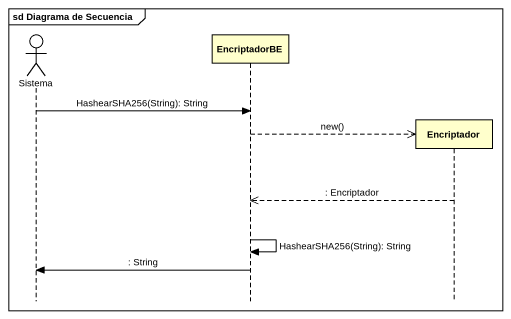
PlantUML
@startuml
mainframe sd Diagrama de Secuencia
hide footbox
actor Sistema
participant EncriptadorBE
participant Encriptador

Sistema -> EncriptadorBE : HashearSHA256(String): String
EncriptadorBE -->> Encriptador ** : new()
Encriptador -->> EncriptadorBE : : Encriptador
EncriptadorBE -> EncriptadorBE : HashearSHA256(String): String
EncriptadorBE -> Sistema : : String
@enduml
